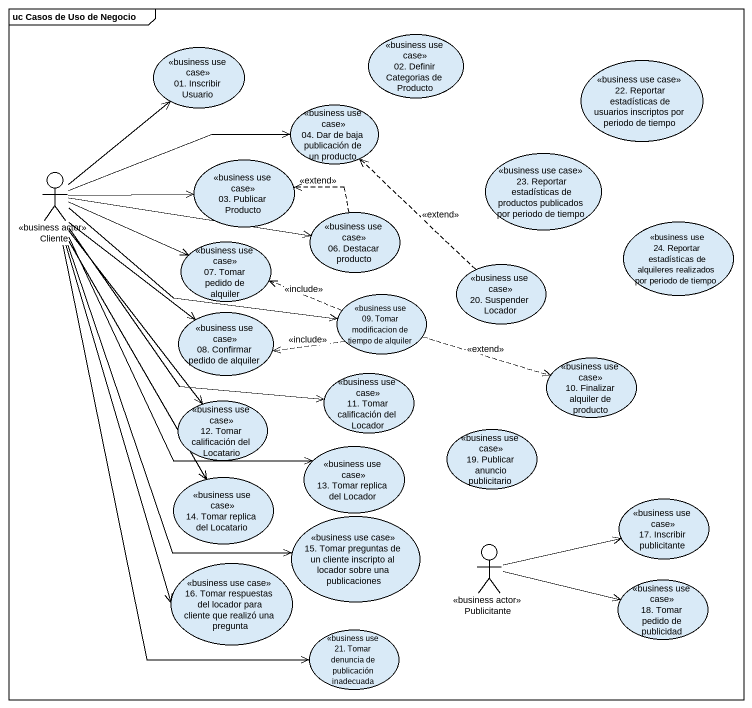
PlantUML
@startuml
mainframe uc Casos de Uso de Negocio
usecase "02. Definir Categorias de Producto" as u02_Definir_Categorias_de <<business use case>>
usecase "01. Inscribir Usuario" as u01_Inscribir_Usuario <<business use case>>
usecase "22. Reportar estadísticas de usuarios inscriptos por periodo de tiempo" as u22_Reportar_estadísticas_de <<business use case>>
usecase "04. Dar de baja publicación de un producto" as u04_Dar_de_baja_publicación <<business use case>>
usecase "23. Reportar estadísticas de productos publicados por periodo de tiempo" as u23_Reportar_estadísticas_de <<business use case>>
actor Cliente <<business actor>>
usecase "03. Publicar Producto" as u03_Publicar_Producto <<business use case>>
usecase "06. Destacar producto" as u06_Destacar_producto <<business use case>>
usecase "24. Reportar estadísticas de alquileres realizados por periodo de tiempo" as u24_Reportar_estadísticas_de <<business use case>>
usecase "07. Tomar pedido de alquiler" as u07_Tomar_pedido_de_alquiler <<business use case>>
usecase "20. Suspender Locador" as u20_Suspender_Locador <<business use case>>
usecase "08. Confirmar pedido de alquiler" as u08_Confirmar_pedido_de <<business use case>>
usecase "09. Tomar modificacion de tiempo de alquiler" as u09_Tomar_modificacion_de <<business use case>>
usecase "11. Tomar calificación del Locador" as u11_Tomar_calificación_del <<business use case>>
usecase "10. Finalizar alquiler de producto" as u10_Finalizar_alquiler_de <<business use case>>
usecase "12. Tomar calificación del Locatario" as u12_Tomar_calificación_del <<business use case>>
usecase "19. Publicar anuncio publicitario" as u19_Publicar_anuncio <<business use case>>
usecase "13. Tomar replica del Locador" as u13_Tomar_replica_del_Locador <<business use case>>
usecase "14. Tomar replica del Locatario" as u14_Tomar_replica_del <<business use case>>
usecase "17. Inscribir publicitante" as u17_Inscribir_publicitante <<business use case>>
usecase "15. Tomar preguntas de un cliente inscripto al locador sobre una publicaciones" as u15_Tomar_preguntas_de_un <<business use case>>
actor Publicitante <<business actor>>
usecase "16. Tomar respuestas del locador para cliente que realizó una pregunta" as u16_Tomar_respuestas_del <<business use case>>
usecase "18. Tomar pedido de publicidad" as u18_Tomar_pedido_de <<business use case>>
usecase "21. Tomar denuncia de publicación inadecuada" as u21_Tomar_denuncia_de <<business use case>>
Cliente -up-> u01_Inscribir_Usuario
Cliente -right-> u04_Dar_de_baja_publicación
Cliente -right-> u03_Publicar_Producto
Cliente -right-> u06_Destacar_producto
Cliente -right-> u07_Tomar_pedido_de_alquiler
Cliente --> u08_Confirmar_pedido_de
Cliente -right-> u09_Tomar_modificacion_de
Cliente --> u11_Tomar_calificación_del
Cliente --> u12_Tomar_calificación_del
Cliente --> u13_Tomar_replica_del_Locador
Cliente --> u14_Tomar_replica_del
Cliente --> u15_Tomar_preguntas_de_un
Cliente --> u16_Tomar_respuestas_del
Cliente --> u21_Tomar_denuncia_de
u06_Destacar_producto .left.> u03_Publicar_Producto : <<extend>>
u20_Suspender_Locador .up.> u04_Dar_de_baja_publicación : <<extend>>
u09_Tomar_modificacion_de .left.> u07_Tomar_pedido_de_alquiler : <<include>>
u09_Tomar_modificacion_de .left.> u08_Confirmar_pedido_de : <<include>>
u09_Tomar_modificacion_de .right.> u10_Finalizar_alquiler_de : <<extend>>
Publicitante -right-> u17_Inscribir_publicitante
Publicitante -right-> u18_Tomar_pedido_de
@enduml
